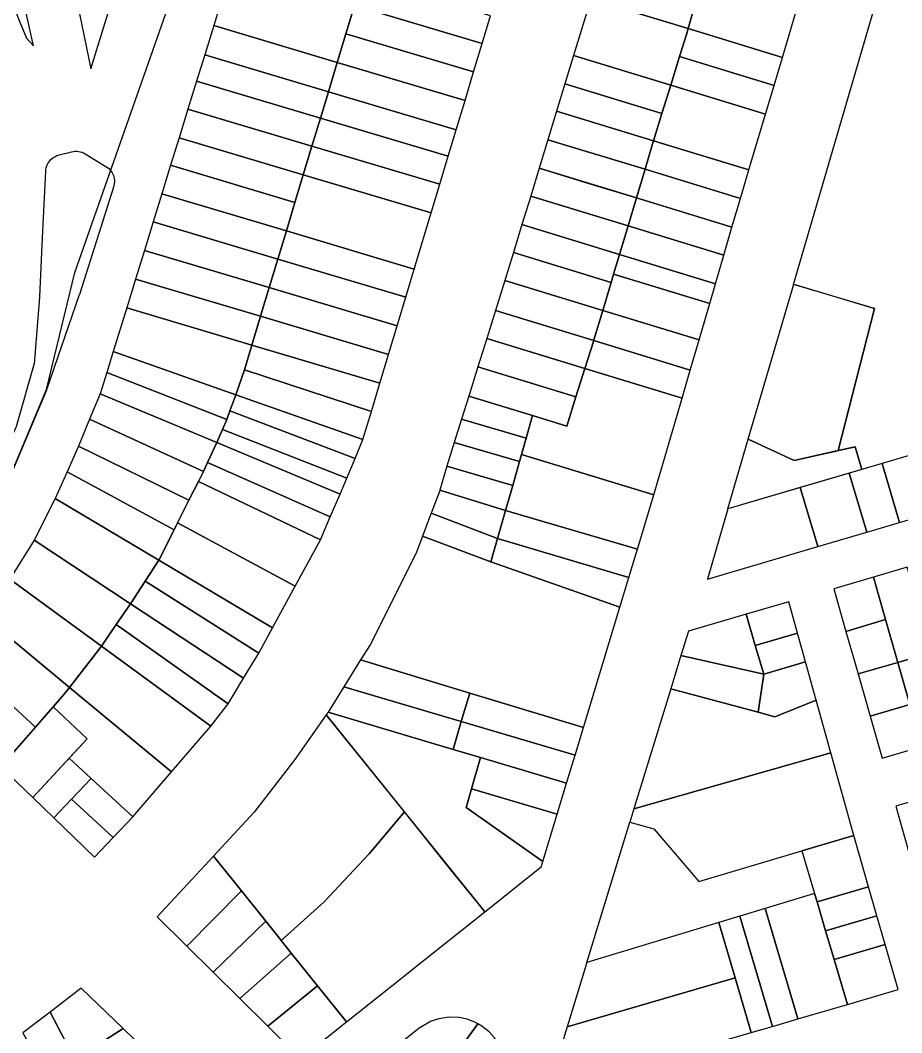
# Model space of a CAD drawing. Header units: metres. Extents: x 263639 to 269142, y 7370519 to 7372711.
# Drawn here: x 265608.9 to 265906.5, y 7371365.4 to 7371707.3 of the extents above; entities that cross this region are included whole.
import ezdxf

# ---------------------------------------------------------------- set-up
doc = ezdxf.new("R2010")
doc.units = ezdxf.units.M
doc.layers.add('LOTE', color=7, linetype='Continuous')

msp = doc.modelspace()

# ---------------------------------------------------------------- linework, layer by layer
msp.add_lwpolyline([(264487.38, 7371030.18), (264985.47, 7371330.63), (265022.81, 7371337.41), (265406.25, 7371417.45), (265476.66, 7371443.78), (265534.86, 7371470.72), (265583.1, 7371515.8), (265604.02, 7371549.54), (265617.82, 7371582.61), (265627.42, 7371622.1), (265743.62, 7371953.15), (265695.09, 7371971.24), (265680.95, 7371981.49), (265641.1, 7372007.93), (264744.16, 7371821.12)])
msp.add_lwpolyline([(265607.78, 7371570.61), (265613.71, 7371591.47, 0.050426), (265613.92, 7371592.66), (265615.52, 7371613.79, 0.007037), (265615.53, 7371613.95), (265616.47, 7371633.8), (265617.54, 7371656.3, -0.187216), (265619.3, 7371660.27, -0.133952), (265622.04, 7371661.83), (265626.22, 7371662.9, -0.201831), (265630.82, 7371662.21), (265637.86, 7371657.93, -0.346139), (265640.46, 7371650.98), (265628.92, 7371614.74, -0.006156), (265628.88, 7371614.59), (265617.88, 7371582.79, -0.015609), (265617.75, 7371582.44), (265606.35, 7371555.12, -0.028707), (265606.05, 7371554.51), (265596.38, 7371537.22), (265593.38, 7371539.56), (265607.45, 7371569.71, 0.039856)], format="xyb", close=True)
at = {"layer": 'LOTE', "color": 7}
for points in [[(265869.96, 7371618.11), (265937.8, 7371850.34), (266014.95, 7371591.59), (265892.98, 7371555.61), (265890.73, 7371563.26), (265884.97, 7371561.98), (265897.25, 7371609.97), (265869.96, 7371618.11)], [(265674.24, 7371705.48), (265715.91, 7371693.05), (265718.83, 7371702.74), (265721.73, 7371712.34), (265680.17, 7371724.73), (265674.24, 7371705.48)], [(265801.55, 7371714.52), (265834.34, 7371704.49), (265837.22, 7371714.38), (265804.56, 7371724.37), (265801.55, 7371714.52)], [(265632.81, 7371690.95), (265642.02, 7371720.8), (265635.15, 7371722.88), (265626.6, 7371721.11), (265632.81, 7371690.95)], [(265767.65, 7371708.78), (265724.54, 7371721.64), (265721.73, 7371712.34), (265764.85, 7371699.48), (265767.65, 7371708.78)], [(265855.44, 7371715.78), (265839.04, 7371720.64), (265837.22, 7371714.38), (265834.34, 7371704.49), (265866.21, 7371694.74), (265871.1, 7371711.15), (265855.44, 7371715.78)], [(265795.7, 7371695.36), (265828.47, 7371685.34), (265831.47, 7371695.05), (265833.78, 7371702.54), (265834.34, 7371704.49), (265801.55, 7371714.52), (265795.7, 7371695.36)], [(265764.85, 7371699.48), (265721.73, 7371712.34), (265718.83, 7371702.74), (265761.96, 7371689.88), (265764.85, 7371699.48)], [(265671.2, 7371695.61), (265712.93, 7371683.17), (265715.91, 7371693.05), (265674.24, 7371705.48), (265671.2, 7371695.61)], [(265761.96, 7371689.88), (265718.83, 7371702.74), (265715.91, 7371693.05), (265759.05, 7371680.19), (265761.96, 7371689.88)], [(265866.21, 7371694.74), (265834.34, 7371704.49), (265833.78, 7371702.54), (265831.47, 7371695.05), (265863.38, 7371685.29), (265866.21, 7371694.74)], [(265668.46, 7371686.75), (265710.25, 7371674.29), (265712.93, 7371683.17), (265671.2, 7371695.61), (265668.46, 7371686.75)], [(265759.05, 7371680.19), (265715.91, 7371693.05), (265712.93, 7371683.17), (265756.07, 7371670.3), (265759.05, 7371680.19)], [(265792.79, 7371685.83), (265825.53, 7371675.81), (265828.47, 7371685.34), (265795.7, 7371695.36), (265792.79, 7371685.83)], [(265863.38, 7371685.29), (265831.47, 7371695.05), (265828.47, 7371685.34), (265860.48, 7371675.55), (265863.38, 7371685.29)], [(265665.54, 7371677.27), (265707.39, 7371664.79), (265710.25, 7371674.29), (265668.46, 7371686.75), (265665.54, 7371677.27)], [(265789.98, 7371676.63), (265822.7, 7371666.63), (265825.53, 7371675.81), (265792.79, 7371685.83), (265789.98, 7371676.63)], [(265756.07, 7371670.3), (265712.93, 7371683.17), (265710.25, 7371674.29), (265753.4, 7371661.42), (265756.07, 7371670.3)], [(265860.48, 7371675.55), (265828.47, 7371685.34), (265825.53, 7371675.81), (265822.7, 7371666.63), (265854.87, 7371656.79), (265860.48, 7371675.55)], [(265662.57, 7371667.63), (265704.48, 7371655.13), (265707.39, 7371664.79), (265665.54, 7371677.27), (265662.57, 7371667.63)], [(265787.04, 7371666.98), (265819.81, 7371657.02), (265819.81, 7371657.02), (265822.36, 7371665.53), (265822.7, 7371666.63), (265789.98, 7371676.63), (265787.04, 7371666.98)], [(265753.4, 7371661.42), (265710.25, 7371674.29), (265707.39, 7371664.79), (265750.54, 7371651.92), (265753.4, 7371661.42)], [(265659.7, 7371658.33), (265701.67, 7371645.81), (265704.48, 7371655.13), (265662.57, 7371667.63), (265659.7, 7371658.33)], [(265784.09, 7371657.32), (265784.09, 7371657.32), (265793.18, 7371654.55), (265802.64, 7371651.65), (265816.9, 7371647.29), (265816.9, 7371647.29), (265816.9, 7371647.29), (265819.81, 7371657.02), (265819.81, 7371657.02), (265819.81, 7371657.02), (265787.04, 7371666.98), (265784.09, 7371657.32)], [(265854.87, 7371656.79), (265822.7, 7371666.63), (265822.36, 7371665.53), (265819.81, 7371657.02), (265852, 7371647.17), (265854.87, 7371656.79)], [(265750.54, 7371651.92), (265707.39, 7371664.79), (265704.48, 7371655.13), (265747.64, 7371642.26), (265750.54, 7371651.92)], [(265656.74, 7371648.7), (265698.76, 7371636.17), (265701.67, 7371645.81), (265659.7, 7371658.33), (265656.74, 7371648.7)], [(265747.64, 7371642.26), (265704.48, 7371655.13), (265701.67, 7371645.81), (265698.76, 7371636.17), (265741.93, 7371623.3), (265747.64, 7371642.26)], [(265781.22, 7371647.92), (265814.09, 7371637.87), (265816.9, 7371647.29), (265784.09, 7371657.32), (265781.22, 7371647.92)], [(265852, 7371647.17), (265819.81, 7371657.02), (265816.9, 7371647.29), (265849.16, 7371637.42), (265852, 7371647.17)], [(265653.81, 7371639.21), (265695.89, 7371626.66), (265698.76, 7371636.17), (265656.74, 7371648.7), (265653.81, 7371639.21)], [(265778.28, 7371638.28), (265811.2, 7371628.21), (265814.09, 7371637.87), (265781.22, 7371647.92), (265778.28, 7371638.28)], [(265849.16, 7371637.42), (265816.9, 7371647.29), (265814.09, 7371637.87), (265846.41, 7371627.99), (265849.16, 7371637.42)], [(265650.85, 7371629.59), (265692.98, 7371617.02), (265695.89, 7371626.66), (265653.81, 7371639.21), (265650.85, 7371629.59)], [(265775.41, 7371628.89), (265808.38, 7371618.8), (265809.2, 7371621.56), (265811.2, 7371628.21), (265778.28, 7371638.28), (265775.41, 7371628.89)], [(265846.41, 7371627.99), (265814.09, 7371637.87), (265811.2, 7371628.21), (265843.58, 7371618.31), (265846.41, 7371627.99)], [(265741.93, 7371623.3), (265698.76, 7371636.17), (265695.89, 7371626.66), (265739.07, 7371613.78), (265741.93, 7371623.3)], [(265647.87, 7371619.93), (265690.07, 7371607.35), (265692.98, 7371617.02), (265650.85, 7371629.59), (265647.87, 7371619.93)], [(265772.52, 7371619.43), (265805.55, 7371609.33), (265808.38, 7371618.8), (265775.41, 7371628.89), (265772.52, 7371619.43)], [(265843.58, 7371618.31), (265811.2, 7371628.21), (265809.2, 7371621.56), (265841.64, 7371611.66), (265843.58, 7371618.31)], [(265739.07, 7371613.78), (265695.89, 7371626.66), (265692.98, 7371617.02), (265736.17, 7371604.14), (265739.07, 7371613.78)], [(265841.64, 7371611.66), (265809.2, 7371621.56), (265808.38, 7371618.8), (265805.55, 7371609.33), (265838.06, 7371599.39), (265841.64, 7371611.66)], [(265644.87, 7371610.19), (265687.12, 7371597.59), (265690.07, 7371607.35), (265647.87, 7371619.93), (265644.87, 7371610.19)], [(265769.34, 7371609.29), (265802.5, 7371599.15), (265802.57, 7371599.38), (265805.55, 7371609.33), (265772.52, 7371619.43), (265769.34, 7371609.29)], [(265854.58, 7371565.87), (265869.98, 7371618.15), (265897.25, 7371609.97), (265884.97, 7371561.98), (265870.17, 7371558.67), (265854.58, 7371565.87)], [(265736.17, 7371604.14), (265692.98, 7371617.02), (265690.07, 7371607.35), (265733.26, 7371594.47), (265736.17, 7371604.14)], [(265640.31, 7371595.42), (265681.66, 7371580.86), (265684.62, 7371589.29), (265687.12, 7371597.59), (265644.87, 7371610.19), (265640.31, 7371595.42)], [(265733.26, 7371594.47), (265690.07, 7371607.35), (265687.12, 7371597.59), (265730.32, 7371584.71), (265733.26, 7371594.47)], [(265766.39, 7371599.86), (265799.52, 7371589.73), (265802.5, 7371599.15), (265769.34, 7371609.29), (265766.39, 7371599.86)], [(265838.06, 7371599.39), (265805.55, 7371609.33), (265802.57, 7371599.38), (265802.5, 7371599.15), (265835.08, 7371589.19), (265838.06, 7371599.39)], [(265730.32, 7371584.71), (265687.12, 7371597.59), (265684.62, 7371589.29), (265727.47, 7371575.23), (265730.32, 7371584.71)], [(265763.37, 7371590.24), (265796.49, 7371580.11), (265799.52, 7371589.73), (265766.39, 7371599.86), (265763.37, 7371590.24)], [(265835.08, 7371589.19), (265802.5, 7371599.15), (265799.52, 7371589.73), (265832.31, 7371579.7), (265835.08, 7371589.19)], [(265638.15, 7371588.39), (265678.69, 7371572.47), (265679.71, 7371575.36), (265681.66, 7371580.86), (265640.31, 7371595.42), (265638.15, 7371588.39)], [(265760.29, 7371580.4), (265781.88, 7371573.79), (265793.38, 7371570.28), (265796.49, 7371580.11), (265763.37, 7371590.24), (265760.29, 7371580.4)], [(265832.31, 7371579.7), (265799.52, 7371589.73), (265796.49, 7371580.11), (265793.38, 7371570.28), (265781.88, 7371573.79), (265779.7, 7371566.18), (265778.13, 7371560.67), (265822.77, 7371547.02), (265832.31, 7371579.7)], [(265635.92, 7371581.17), (265675.27, 7371564.72), (265677.2, 7371569.09), (265678.69, 7371572.47), (265638.15, 7371588.39), (265635.92, 7371581.17)], [(265727.47, 7371575.23), (265684.62, 7371589.29), (265681.66, 7371580.86), (265724.62, 7371565.74), (265727.47, 7371575.23)], [(265632.36, 7371572.55), (265670.77, 7371554.96), (265672.14, 7371557.93), (265675.27, 7371564.72), (265635.92, 7371581.17), (265632.36, 7371572.55)], [(265724.62, 7371565.74), (265681.66, 7371580.86), (265679.71, 7371575.36), (265721.95, 7371559.33), (265724.62, 7371565.74)], [(265757.84, 7371572.57), (265779.7, 7371566.18), (265781.88, 7371573.79), (265760.29, 7371580.4), (265757.84, 7371572.57)], [(265721.95, 7371559.33), (265679.71, 7371575.36), (265678.69, 7371572.47), (265677.2, 7371569.09), (265719.19, 7371552.71), (265721.95, 7371559.33)], [(265628.64, 7371563.52), (265665.89, 7371545.26), (265669.08, 7371551.6), (265670.77, 7371554.96), (265632.36, 7371572.55), (265628.64, 7371563.52)], [(265755.37, 7371564.7), (265777.44, 7371558.25), (265778.13, 7371560.67), (265779.7, 7371566.18), (265757.84, 7371572.57), (265755.37, 7371564.7)], [(265719.19, 7371552.71), (265677.2, 7371569.09), (265675.27, 7371564.72), (265716.88, 7371547.32), (265719.19, 7371552.71)], [(265847.81, 7371542.29), (265854.58, 7371565.87), (265870.17, 7371558.67), (265890.73, 7371563.26), (265890.73, 7371563.26), (265892.99, 7371555.62), (265847.81, 7371542.29)], [(265624.77, 7371554.77), (265660.88, 7371535.28), (265662.06, 7371537.64), (265665.89, 7371545.26), (265628.64, 7371563.52), (265624.77, 7371554.77)], [(265716.88, 7371547.32), (265675.27, 7371564.72), (265672.14, 7371557.93), (265713.57, 7371539.59), (265716.88, 7371547.32)], [(265752.88, 7371556.73), (265775.14, 7371550.23), (265777.44, 7371558.25), (265755.37, 7371564.7), (265752.88, 7371556.73)], [(265822.77, 7371547.02), (265778.13, 7371560.67), (265777.44, 7371558.25), (265775.14, 7371550.23), (265772.71, 7371541.71), (265817.24, 7371528.73), (265822.77, 7371547.02)], [(265911.62, 7371561.11), (265899.82, 7371557.63), (265905.75, 7371537.73), (265917.2, 7371541.1), (265911.62, 7371561.11)], [(265713.57, 7371539.59), (265672.14, 7371557.93), (265670.77, 7371554.96), (265669.08, 7371551.6), (265710.26, 7371531.89), (265713.57, 7371539.59)], [(265750.5, 7371548.61), (265772.71, 7371541.71), (265775.14, 7371550.23), (265752.88, 7371556.73), (265750.5, 7371548.61)], [(265899.82, 7371557.63), (265888.72, 7371554.36), (265894.65, 7371534.45), (265905.75, 7371537.73), (265899.82, 7371557.63)], [(265620.78, 7371545.76), (265655.69, 7371525.01), (265655.81, 7371525.2), (265660.88, 7371535.28), (265624.77, 7371554.77), (265620.78, 7371545.76)], [(265888.72, 7371554.36), (265872.22, 7371549.49), (265878.16, 7371529.59), (265894.65, 7371534.45), (265888.72, 7371554.36)], [(265710.26, 7371531.89), (265669.08, 7371551.6), (265665.89, 7371545.26), (265662.06, 7371537.64), (265701.76, 7371516.23), (265710.26, 7371531.89)], [(265872.22, 7371549.49), (265847.81, 7371542.29), (265840.89, 7371518.6), (265878.16, 7371529.59), (265872.22, 7371549.49)], [(265613.68, 7371531.71), (265646.19, 7371510.26), (265646.38, 7371510.54), (265651.11, 7371517.89), (265655.69, 7371525.01), (265620.78, 7371545.76), (265613.68, 7371531.71)], [(265747.64, 7371540.82), (265770.02, 7371532.29), (265772.71, 7371541.71), (265750.5, 7371548.61), (265750.39, 7371548.22), (265747.64, 7371540.82)], [(265744.74, 7371533.04), (265767.77, 7371524.42), (265770.02, 7371532.29), (265747.64, 7371540.82), (265744.74, 7371533.04)], [(265817.24, 7371528.73), (265772.71, 7371541.71), (265770.02, 7371532.29), (265814.32, 7371519.08), (265817.24, 7371528.73)], [(265701.76, 7371516.23), (265662.06, 7371537.64), (265660.88, 7371535.28), (265655.81, 7371525.2), (265655.69, 7371525.01), (265694.12, 7371502.17), (265701.76, 7371516.23)], [(265605.42, 7371518.58), (265636.33, 7371495.95), (265641.34, 7371503.22), (265646.19, 7371510.26), (265613.68, 7371531.71), (265605.42, 7371518.58)], [(265811.29, 7371509.06), (265767.77, 7371524.42), (265744.74, 7371533.04), (265742.61, 7371527.3), (265727, 7371496.43), (265723.81, 7371491.3), (265760.67, 7371480.11), (265799.01, 7371468.47), (265811.29, 7371509.06)], [(265814.32, 7371519.08), (265770.02, 7371532.29), (265767.77, 7371524.42), (265811.29, 7371509.06), (265814.32, 7371519.08)], [(265694.12, 7371502.17), (265655.69, 7371525.01), (265651.11, 7371517.89), (265689.43, 7371493.55), (265694.12, 7371502.17)], [(265901.01, 7371504.95), (265905.13, 7371490.48), (265916.57, 7371493.83), (265908.23, 7371522.58), (265896.93, 7371519.28), (265901.01, 7371504.95)], [(265596.68, 7371506), (265625.55, 7371482.03), (265635.98, 7371495.45), (265636.33, 7371495.95), (265605.42, 7371518.58), (265596.68, 7371506)], [(265689.43, 7371493.55), (265651.11, 7371517.89), (265646.38, 7371510.54), (265646.19, 7371510.26), (265684.34, 7371485.1), (265689.43, 7371493.55)], [(265896.93, 7371519.28), (265883.51, 7371515.35), (265887.62, 7371500.91), (265901.01, 7371504.95), (265896.93, 7371519.28)], [(265684.34, 7371485.1), (265646.19, 7371510.26), (265641.34, 7371503.22), (265679.12, 7371476.51), (265684.34, 7371485.1)], [(265857.03, 7371496.15), (265871.28, 7371500.32), (265868.34, 7371510.92), (265853.9, 7371506.7), (265857.03, 7371496.15)], [(265586.49, 7371494.04), (265600.74, 7371480.89), (265614.07, 7371468.59), (265617.83, 7371472.91), (265623.77, 7371479.73), (265625.55, 7371482.03), (265596.68, 7371506), (265586.49, 7371494.04)], [(265831.94, 7371492.81), (265859.89, 7371486.51), (265857.03, 7371496.15), (265853.9, 7371506.7), (265834.45, 7371501.01), (265831.94, 7371492.81)], [(265901.01, 7371504.95), (265887.62, 7371500.91), (265891.71, 7371486.55), (265905.13, 7371490.48), (265901.01, 7371504.95)], [(265679.12, 7371476.51), (265641.34, 7371503.22), (265636.33, 7371495.95), (265673.23, 7371468.96), (265679.12, 7371476.51)], [(265859.89, 7371486.51), (265873.97, 7371490.63), (265871.28, 7371500.32), (265857.03, 7371496.15), (265859.89, 7371486.51)], [(265673.23, 7371468.96), (265636.33, 7371495.95), (265635.98, 7371495.45), (265625.55, 7371482.03), (265659.95, 7371453.46), (265673.23, 7371468.96)], [(265718.17, 7371482.22), (265757.8, 7371470.48), (265760.67, 7371480.11), (265723.81, 7371491.3), (265718.17, 7371482.22)], [(265828.5, 7371481.59), (265858.01, 7371473.63), (265859.89, 7371486.51), (265831.94, 7371492.81), (265828.5, 7371481.59)], [(265858.01, 7371473.63), (265863.61, 7371472.12), (265877.54, 7371477.75), (265873.97, 7371490.63), (265859.89, 7371486.51), (265858.01, 7371473.63)], [(265913.23, 7371462.04), (265924.82, 7371465.42), (265916.57, 7371493.83), (265905.13, 7371490.48), (265909.18, 7371476.26), (265913.23, 7371462.04)], [(265905.13, 7371490.48), (265891.71, 7371486.55), (265895.76, 7371472.32), (265909.18, 7371476.26), (265905.13, 7371490.48)], [(265602.42, 7371455.19), (265614.07, 7371468.59), (265600.74, 7371480.89), (265589.35, 7371467.8), (265602.42, 7371455.19)], [(265659.95, 7371453.46), (265625.55, 7371482.03), (265623.77, 7371479.73), (265620.01, 7371475.42), (265631.58, 7371464.69), (265625.47, 7371458.08), (265632.84, 7371451.28), (265646.94, 7371438.27), (265659.95, 7371453.46)], [(265712.84, 7371473.63), (265755.01, 7371461.1), (265757.8, 7371470.48), (265718.17, 7371482.22), (265712.84, 7371473.63)], [(265816.02, 7371441.05), (265882.47, 7371459.95), (265877.54, 7371477.75), (265863.61, 7371472.12), (265858.01, 7371473.63), (265828.5, 7371481.59), (265816.02, 7371441.05)], [(265799.01, 7371468.47), (265760.67, 7371480.11), (265757.8, 7371470.48), (265796.18, 7371459.11), (265799.01, 7371468.47)], [(265613.2, 7371444.8), (265631.58, 7371464.69), (265620.01, 7371475.42), (265602.42, 7371455.19), (265613.2, 7371444.8)], [(265785.32, 7371423.19), (265759.45, 7371441.45), (265761.27, 7371447.77), (265764.31, 7371458.34), (265755.01, 7371461.1), (265712.84, 7371473.63), (265712.23, 7371472.77), (265765.72, 7371406.28), (265784.8, 7371421.48), (265785.32, 7371423.19)], [(265909.18, 7371476.26), (265895.76, 7371472.32), (265899.8, 7371458.13), (265913.23, 7371462.04), (265909.18, 7371476.26)], [(265738.63, 7371439.96), (265712.23, 7371472.77), (265701.59, 7371457.63), (265687.92, 7371439.91), (265674.18, 7371425.09), (265683.59, 7371413.33), (265691.82, 7371403.05), (265695.86, 7371398.01), (265697.04, 7371396.53), (265711.44, 7371409.47), (265726.66, 7371425.87), (265738.63, 7371439.96)], [(265738.63, 7371439.96), (265712.23, 7371472.77), (265701.59, 7371457.63), (265687.92, 7371439.91), (265674.18, 7371425.09), (265683.59, 7371413.33), (265691.82, 7371403.05), (265695.86, 7371398.01), (265697.04, 7371396.53), (265697.04, 7371396.53), (265700.43, 7371392.31), (265709.25, 7371381.28), (265719.01, 7371369.09), (265734.33, 7371381.29), (265745.46, 7371390.15), (265765.72, 7371406.28), (265762.71, 7371410.02), (265754.31, 7371420.47), (265738.63, 7371439.96)], [(265796.18, 7371459.11), (265757.8, 7371470.48), (265755.01, 7371461.1), (265764.31, 7371458.34), (265793.34, 7371449.72), (265796.18, 7371459.11)], [(265872.78, 7371426.82), (265890.23, 7371431.99), (265882.47, 7371459.95), (265816.02, 7371441.05), (265814.64, 7371436.51), (265822.75, 7371434.22), (265837.93, 7371416.5), (265872.78, 7371426.82)], [(265620.31, 7371437.94), (265626.28, 7371444.3), (265632.84, 7371451.28), (265625.47, 7371458.08), (265613.2, 7371444.8), (265620.31, 7371437.94)], [(265793.34, 7371449.72), (265764.31, 7371458.34), (265761.27, 7371447.77), (265790.16, 7371439.19), (265793.34, 7371449.72)], [(265646.94, 7371438.27), (265632.84, 7371451.28), (265626.28, 7371444.3), (265640.32, 7371431.34), (265646.94, 7371438.27)], [(265790.16, 7371439.19), (265761.27, 7371447.77), (265759.45, 7371441.45), (265785.32, 7371423.19), (265790.16, 7371439.19)], [(265626.28, 7371444.3), (265620.31, 7371437.94), (265634.01, 7371424.72), (265640.32, 7371431.34), (265626.28, 7371444.3)], [(265908.73, 7371426.76), (265922.08, 7371430.74), (265917.76, 7371445.9), (265904.41, 7371441.93), (265908.73, 7371426.76)], [(265697.04, 7371396.53), (265700.43, 7371392.31), (265709.25, 7371381.28), (265719.01, 7371369.09), (265734.33, 7371381.29), (265745.46, 7371390.15), (265765.72, 7371406.28), (265762.71, 7371410.02), (265754.31, 7371420.47), (265738.63, 7371439.96), (265726.66, 7371425.87), (265711.44, 7371409.47), (265697.04, 7371396.53)], [(265837.93, 7371416.5), (265872.78, 7371426.82), (265877.03, 7371412.44), (265860.4, 7371407.39), (265860.4, 7371407.39), (265851.85, 7371404.79), (265844.7, 7371402.62), (265800.18, 7371389.11), (265814.64, 7371436.51), (265822.75, 7371434.22), (265837.93, 7371416.5)], [(265890.23, 7371431.99), (265872.78, 7371426.82), (265877.03, 7371412.44), (265877.86, 7371409.65), (265895.22, 7371414.73), (265890.23, 7371431.99)], [(265655.13, 7371404.56), (265665.16, 7371394.65), (265683.59, 7371413.33), (265674.18, 7371425.09), (265655.13, 7371404.56)], [(265665.16, 7371394.65), (265674.03, 7371385.88), (265691.82, 7371403.05), (265683.59, 7371413.33), (265665.16, 7371394.65)], [(265877.03, 7371412.44), (265860.4, 7371407.39), (265871.4, 7371370.08), (265888.1, 7371374.96), (265883.61, 7371390.18), (265880.74, 7371399.87), (265877.86, 7371409.65), (265877.03, 7371412.44)], [(265877.86, 7371409.65), (265880.74, 7371399.87), (265898.06, 7371404.94), (265895.22, 7371414.73), (265877.86, 7371409.65)], [(265860.4, 7371407.39), (265851.85, 7371404.79), (265862.83, 7371367.57), (265871.4, 7371370.08), (265860.4, 7371407.39)], [(265683.01, 7371377), (265700.43, 7371392.31), (265695.86, 7371398.01), (265691.82, 7371403.05), (265674.03, 7371385.88), (265683.01, 7371377)], [(265844.7, 7371402.62), (265800.18, 7371389.11), (265793.53, 7371367.41), (265850.19, 7371383.98), (265844.7, 7371402.62)], [(265851.85, 7371404.79), (265844.7, 7371402.62), (265850.19, 7371383.98), (265855.65, 7371365.47), (265862.83, 7371367.57), (265851.85, 7371404.79)], [(265880.74, 7371399.87), (265883.61, 7371390.18), (265900.88, 7371395.23), (265898.06, 7371404.94), (265880.74, 7371399.87)], [(265905.3, 7371379.99), (265900.88, 7371395.23), (265883.61, 7371390.18), (265888.1, 7371374.96), (265905.3, 7371379.99)], [(265692.53, 7371367.59), (265709.25, 7371381.28), (265700.43, 7371392.31), (265683.01, 7371377), (265692.53, 7371367.59)], [(265719.01, 7371369.09), (265709.25, 7371381.28), (265692.53, 7371367.59), (265703.5, 7371356.74), (265719.01, 7371369.09)], [(265850.19, 7371383.98), (265793.53, 7371367.41), (265786.77, 7371345.32), (265855.65, 7371365.47), (265850.19, 7371383.98)], [(265619, 7371372.35), (265627.33, 7371356.38), (265643.67, 7371366.8), (265629.53, 7371380.43), (265619, 7371372.35)], [(265609.86, 7371365.34), (265624.09, 7371339.23), (265633.6, 7371344.37), (265627.33, 7371356.38), (265619, 7371372.35), (265609.86, 7371365.34)], [(265763.41, 7371368.41), (265742.47, 7371339.47), (265754.6, 7371298.37), (265756.63, 7371300.06), (265758.39, 7371302.58), (265759.45, 7371305.38), (265760.05, 7371307.56), (265772.64, 7371350.7), (265772.89, 7371352.91), (265772.71, 7371355.47), (265772.02, 7371357.99), (265770.84, 7371360.71), (265769, 7371363.65), (265767.19, 7371365.67), (265764.75, 7371367.65), (265763.41, 7371368.41), (265763.41, 7371368.41)], [(265643.67, 7371366.8), (265627.33, 7371356.38), (265633.6, 7371344.37), (265643.7, 7371349.84), (265654.95, 7371355.92), (265643.67, 7371366.8)]]:
    msp.add_lwpolyline(points, close=True, dxfattribs=at)
for points in [[(265606.75, 7371711.8), (265608.6, 7371707.2), (265611.08, 7371701.28), (265613.44, 7371698.7), (265600.2, 7371757.61)], [(265742.47, 7371339.47), (265763.41, 7371368.41), (265762.4, 7371368.98), (265759.81, 7371369.97), (265757.06, 7371370.56), (265753.54, 7371370.69), (265750.17, 7371370.16), (265747.59, 7371369.29), (265743.58, 7371366.94), (265736.12, 7371360.97)]]:
    msp.add_lwpolyline(points, dxfattribs=at)

doc.saveas('drawing.dxf')
